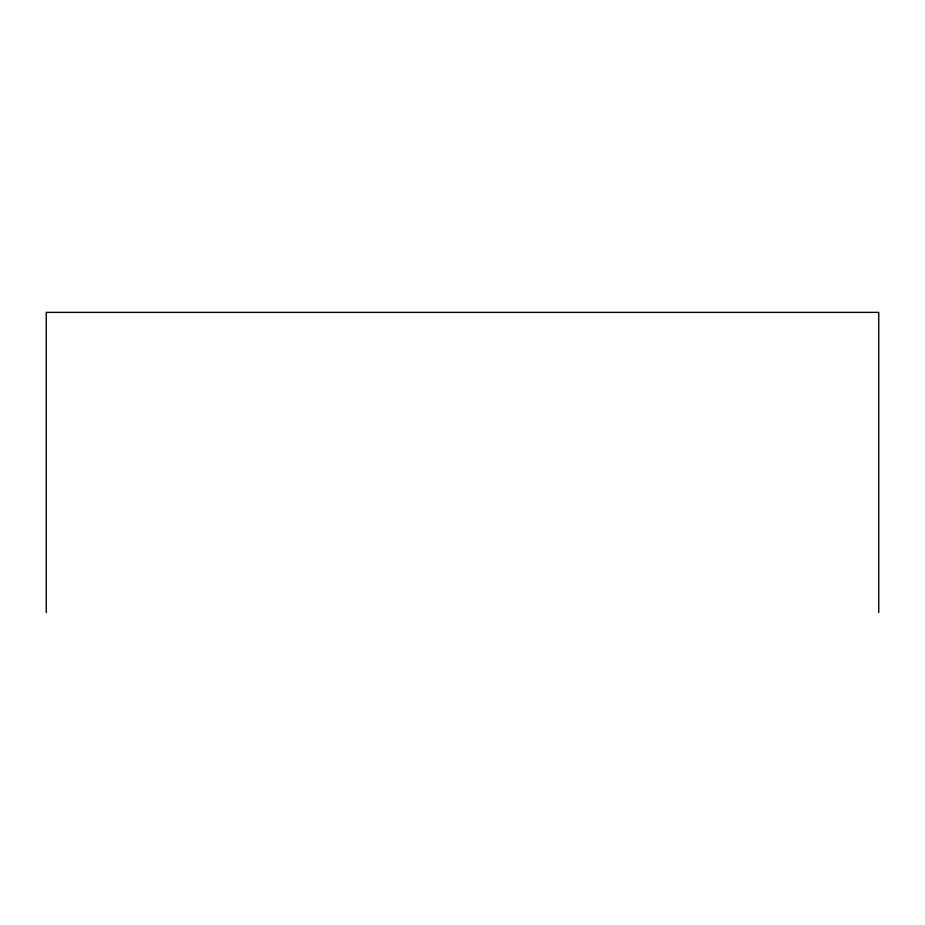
<?xml version="1.0" encoding="UTF-8"?>
<svg xmlns="http://www.w3.org/2000/svg" width="925" height="925" viewBox="0 0 925 925"><rect width="100%" height="100%" fill="white"/><g stroke="black" fill="none" stroke-linecap="round" stroke-linejoin="round"><path stroke-width="1.39" d="M878.75 612.628L878.75 312.373L46.25 312.373L46.25 612.628"/></g></svg>
